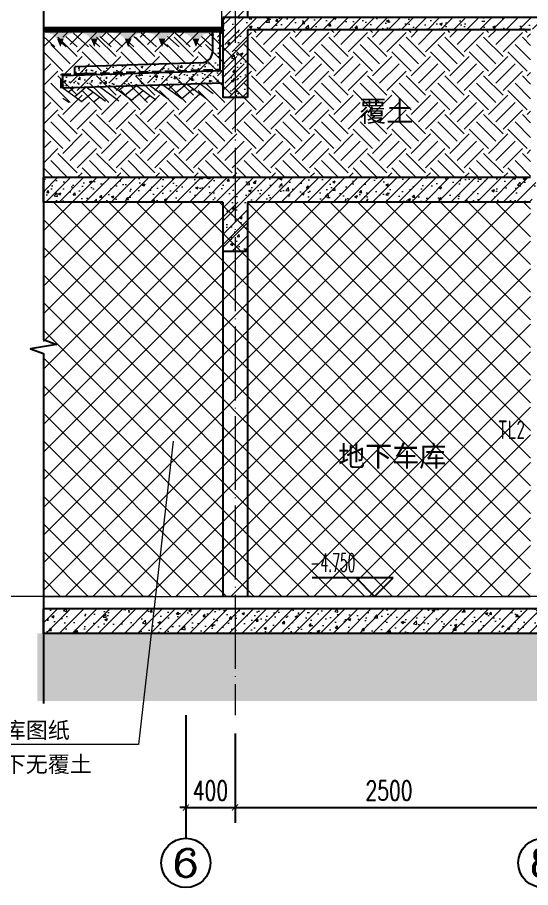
# Model space of a CAD drawing. Extents: x -668857 to 185752, y -270966 to 286822.
# Drawn here: x 32777 to 36945, y 197836 to 204900 of the extents above; entities that cross this region are included whole.
import ezdxf
from ezdxf.enums import TextEntityAlignment as Align

# ---------------------------------------------------------------- set-up
doc = ezdxf.new("R2010")
doc.units = 0
doc.header["$LTSCALE"] = 1000
doc.linetypes.add('DASH', pattern=[0.35, 0.25, -0.1])
doc.linetypes.add('DOTE', pattern=[2.42, 2, -0.2, 0.02, -0.2])
doc.layers.get('0').update_dxf_attribs({"linetype": 'CONTINUOUS'})
doc.layers.get('DEFPOINTS').update_dxf_attribs({"linetype": 'CONTINUOUS'})
for name, color, linetype in [('A-AXIS_TEXT', 7, 'CONTINUOUS'), ('AXIS', 3, 'CONTINUOUS'), ('COLUMN', 4, 'CONTINUOUS'), ('DIM_ELEV', 3, 'CONTINUOUS'), ('DIM_SYMB', 3, 'CONTINUOUS'), ('PUB_TEXT', 2, 'CONTINUOUS'), ('TEXT', 2, 'CONTINUOUS'), ('WALL', 5, 'CONTINUOUS'), ('看线', 251, 'CONTINUOUS')]:
    doc.layers.add(name, color=color, linetype=linetype)
for name, color, linetype, lineweight in [('AXIS_TEXT', 7, 'CONTINUOUS', 20), ('DOTE', 19, 'DOTE', 9), ('HS-A-轮廓线-地下室', 3, 'DASH', 18), ('PUB_HATCH', 8, 'CONTINUOUS', 9), ('内粉刷', 37, 'CONTINUOUS', 9), ('填充', 251, 'CONTINUOUS', 5), ('立面-中轮廓线', 30, 'CONTINUOUS', 35), ('粉刷', 251, 'CONTINUOUS', 9)]:
    doc.layers.add(name, color=color, linetype=linetype, lineweight=lineweight)
doc.styles.add('_TCH_AXIS', font='COMPLEX', dxfattribs={"bigfont": 'GBCBIG'})
doc.styles.add('_TCH_DIM', font='SIMPLEX.shx', dxfattribs={"width": 0.7, "bigfont": 'GBCBIG.shx'})
doc.styles.add('_TCH_DIM_T3', font='SIMPLEX', dxfattribs={"width": 0.705882, "bigfont": 'GBCBIG'})
doc.styles.add('COMPLEX', font='COMPLEX')
doc.styles.add('TSSD_REIN', font='tssdeng.shx', dxfattribs={"width": 0.7, "height": 300, "bigfont": 'tssdchn.shx'})
doc.styles.add('黑体', font='simhei.ttf')
doc.dimstyles.new('_TCH_ARCH&&50', dxfattribs={"dimtxt": 157.5, "dimasz": 50, "dimexe": 125, "dimexo": 150, "dimgap": 58.75, "dimtad": 1, "dimdec": 0, "dimzin": 0, "dimdsep": 46, "dimtxsty": '_TCH_DIM_T3', "dimblk": 'ARCHTICK', "dimcen": 0.09, "dimclrt": 7, "dimazin": 0, "dimtfac": 1, "dimtdec": 0, "dimtix": 1, "dimtmove": 2, "dimatfit": 3, "dimldrblk": 'ARCHTICK', "dimfxl": 1, "dimtolj": 1, "dimtzin": 0, "dimarcsym": 0})
pattern_1 = [(50, (28072.99, 249033.25), (143.452037, -12.550427), [15, -165]), (355, (28072.99, 249033.25), (-27.750267, 150.438427), [12, -132]), (100.4514, (28084.94, 249032.2), (115.701876, 137.88791), [12.74804, -140.22842]), (46.1842, (28072.99, 249073.25), (213.44821, -33.1038), [22.5, -247.5]), (96.6356, (28090.77, 249070.5), (186.93254, 194.82357), [19.12206, -210.3426]), (351.1842, (28072.99, 249073.25), (186.93239, 194.82372), [18, -198]), (21, (28092.99, 249063.25), (119.38141, -80.52378), [15, -165]), (326, (28092.99, 249063.25), (48.663066, 145.03001), [12, -132]), (71.4514, (28102.93, 249056.54), (168.044526, 64.5061), [12.74804, -140.22842]), (37.5, (28072.986, 249033.25), (2.431971, 66.578771), [0, -130.4, 0, -134, 0, -132.5]), (7.5, (28072.986, 249033.25), (52.613907, 78.882342), [0, -76.4, 0, -127.4, 0, -50.5]), (327.5, (28028.386, 249033.25), (106.764487, -4.510974), [0, -50, 0, -156, 0, -207]), (317.5, (28008.39, 249033.25), (116.637234, 20.020996), [0, -65, 0, -103.6, 0, -147])]
pattern_2 = [(45, (-373442.59, 241258.53), (-53.033009, 53.033009), []), (50, (-373442.59, 241258.53), (215.178055, -18.82564), [22.5, -247.5]), (355, (-373442.6, 241258.53), (-41.6254, 225.65764), [18, -198]), (100.4514, (-373424.66, 241256.96), (173.55281, 206.83186), [19.12206, -210.34263]), (46.1842, (-373442.6, 241318.53), (320.17231, -49.6557), [33.75, -371.25]), (96.6356, (-373415.9, 241314.4), (280.3988, 292.23536), [28.68309, -315.5139]), (351.1842, (-373442.6, 241318.53), (280.39858, 292.23558), [27, -297]), (21, (-373412.59, 241303.53), (179.072116, -120.78567), [22.5, -247.5]), (326, (-373412.6, 241303.53), (72.9946, 217.54501), [18, -198]), (71.4514, (-373397.67, 241293.46), (252.06679, 96.75915), [19.12206, -210.34263]), (37.5, (-373442.59, 241258.53), (3.647957, 99.868156), [0, -195.6, 0, -201, 0, -198.75]), (7.5, (-373442.59, 241258.53), (78.92086, 118.323514), [0, -114.6, 0, -191.1, 0, -75.75]), (327.5, (-373509.49, 241258.53), (160.146731, -6.766462), [0, -75, 0, -234, 0, -310.5]), (317.5, (-373539.49, 241258.53), (174.95585, 30.031495), [0, -97.5, 0, -155.4, 0, -220.5])]

# ---------------------------------------------------------------- blocks, each defined once
blk = doc.blocks.new('$LINEPAT$素土夯实')
at = {"color": 0}
for p, q in [((0, -210), (210, 0)), ((120, -300), (420, 0)), ((420, 0), (608, -188)), ((495, -300), (795, 0)), ((615, 0), (705, -90)), ((315, -105), (502, -293)), ((210, -210), (300, -300)), ((705, -300), (795, -210))]:
    blk.add_line(p, q, dxfattribs=at)
blk = doc.blocks.new('$LinePat$自然土壤')
at = {"color": 0}
for p, q in [((0, -90), (71, -19)), ((0, -300), (211, -89)), ((420, -300), (630, -90)), ((210, -300), (286, -224))]:
    blk.add_line(p, q, dxfattribs=at)
for points in [[(0, 0), (630, 0), (168, -45), (462, -45)], [(168, -45), (462, -45), (252, -132), (378, -132)], [(252, -132), (378, -132), (315, -300)]]:
    blk.add_solid(points, dxfattribs=at)
blk = doc.blocks.new('sanshui')
at = {"layer": '粉刷'}
h = blk.add_hatch(dxfattribs=at)
h.set_pattern_fill('混凝土', color=256, scale=20)
h.set_pattern_definition(pattern_1)
edge = h.paths.add_edge_path()
edge.add_line((346317.8, 427329.6), (346257.8, 427329.6))
edge.add_line((346257.8, 427329.6), (346257.8, 427160.3))
edge.add_arc((346157.8, 427160.3), 100, 271.71836, 360, ccw=False)
edge.add_line((346160.8, 427060.3), (345137.8, 427029.6))
edge.add_line((345137.8, 427029.6), (345137.8, 426969.6))
edge.add_line((345137.8, 426969.6), (346317.8, 427005))
edge.add_line((346317.8, 427005), (346317.8, 427329.6))
h = blk.add_hatch(dxfattribs=at)
h.set_pattern_fill('混凝土', color=256, scale=20)
h.set_pattern_definition(pattern_1)
h.paths.add_polyline_path([(346337.8, 426895.6), (346337.8, 426995.6), (345037.8, 426956.6), (345037.8, 426856.6)])
at = {"layer": 'COLUMN'}
for p, q in [((346257.8, 427329.6), (346317.8, 427329.6)), ((346257.8, 427160.3), (346257.8, 427329.6)), ((346317.8, 426995), (346317.8, 427329.6)), ((346160.8, 427060.3), (345137.8, 427029.6)), ((346338.1, 426995.6), (345037.8, 426956.6)), ((345137.8, 426959.6), (345137.8, 427029.6)), ((345037.8, 426856.6), (345037.8, 426956.6)), ((346338.1, 426895.6), (345037.8, 426856.6))]:
    blk.add_line(p, q, dxfattribs=at)
blk.add_arc((346157.8, 427160.3), 100, 271.71836, 0, dxfattribs=at)
at = {"layer": '立面-中轮廓线', "linetype": 'DASH', "ltscale": 0.3}
blk.add_lwpolyline([(345027.8, 426856.6), (345027.8, 426966.3), (346317.8, 427005)], dxfattribs=at)
at = {"layer": '粉刷'}
blk.add_line((344881.5, 427329.6), (346257.8, 427329.6), dxfattribs=at)
at = {"layer": '粉刷', "yscale": 0.4, "zscale": 0.4}
for name, p, xscale, rotation in [('$LinePat$自然土壤', (345156.8, 427309.6), -0.4369306507241237, 359.9999999999903), ('$LinePat$自然土壤', (345432, 427309.6), -0.4369306507241237, 359.9999999999903), ('$LinePat$自然土壤', (345707.3, 427309.6), -0.4369306507241237, 359.9999999999903), ('$LinePat$自然土壤', (345982.6, 427309.6), -0.4369306507241237, 359.9999999999903), ('$LinePat$自然土壤', (346257.8, 427309.6), -0.4369306507241237, 359.9999999999903), ('$LINEPAT$素土夯实', (345444.5, 426868.8), -0.5117605352322558, 1.718358001643932), ('$LINEPAT$素土夯实', (345851.2, 426881), -0.5117605352322558, 1.718358001643932), ('$LINEPAT$素土夯实', (346257.8, 426893.2), -0.5117605352322558, 1.718358001643932)]:
    blk.add_blockref(name, p, dxfattribs=dict(at, xscale=xscale, rotation=rotation))
blk = doc.blocks.new('_ArchTick')
at = {"color": 0, "linetype": 'ByBlock', "const_width": 0.15}
blk.add_lwpolyline([(-0.5, -0.5), (0.5, 0.5)], dxfattribs=at)
blk = doc.blocks.new('*D391')
at = {"layer": 'AXIS', "color": 0, "lineweight": -2, "transparency": 16777216}
for p, q in [((34545.2, 199085.6), (34545.2, 198360.6)), ((37045.2, 199085.6), (37045.2, 198360.6)), ((34545.2, 198485.6), (37045.2, 198485.6))]:
    blk.add_line(p, q, dxfattribs=at)
at = {"layer": 'DEFPOINTS', "color": 0, "transparency": 16777216}
for p in [(34545.2, 199235.6), (37045.2, 199235.6), (37045.2, 198485.6)]:
    blk.add_point(p, dxfattribs=at)
at = {"layer": 'AXIS', "color": 0, "lineweight": -2, "transparency": 16777216, "xscale": 50, "yscale": 50, "zscale": 50, "rotation": 180}
blk.add_blockref('_ArchTick', (34545.2, 198485.6), dxfattribs=at)
at = {"layer": 'AXIS', "color": 0, "lineweight": -2, "transparency": 16777216, "xscale": 50, "yscale": 50, "zscale": 50}
blk.add_blockref('_ArchTick', (37045.2, 198485.6), dxfattribs=at)
at = {"layer": 'AXIS', "color": 7, "transparency": 16777216, "insert": (35795.2, 198623.1), "char_height": 157.5, "attachment_point": 5, "style": '_TCH_DIM_T3'}
blk.add_mtext('\\A1;2500', dxfattribs=at)
blk = doc.blocks.new('*D392')
at = {"layer": 'AXIS', "color": 0, "lineweight": -2, "transparency": 16777216}
for p, q in [((34145.2, 199085.6), (34145.2, 198360.6)), ((34545.2, 199085.6), (34545.2, 198360.6)), ((34145.2, 198485.6), (34095.2, 198485.6)), ((34145.2, 198485.6), (34545.2, 198485.6)), ((34545.2, 198485.6), (34595.2, 198485.6))]:
    blk.add_line(p, q, dxfattribs=at)
at = {"layer": 'DEFPOINTS', "color": 0, "transparency": 16777216}
for p in [(34145.2, 199235.6), (34545.2, 199235.6), (34545.2, 198485.6)]:
    blk.add_point(p, dxfattribs=at)
at = {"layer": 'AXIS', "color": 0, "lineweight": -2, "transparency": 16777216, "xscale": 50, "yscale": 50, "zscale": 50}
blk.add_blockref('_ArchTick', (34145.2, 198485.6), dxfattribs=at)
at = {"layer": 'AXIS', "color": 0, "lineweight": -2, "transparency": 16777216, "xscale": 50, "yscale": 50, "zscale": 50, "rotation": 180}
blk.add_blockref('_ArchTick', (34545.2, 198485.6), dxfattribs=at)
at = {"layer": 'AXIS', "color": 7, "transparency": 16777216, "insert": (34345.2, 198623.1), "char_height": 157.5, "attachment_point": 5, "style": '_TCH_DIM_T3'}
blk.add_mtext('\\A1;400', dxfattribs=at)
blk = doc.blocks.new('_AXISO')
blk.add_circle((0, 0), 0.5)
at = {"layer": 'A-AXIS_TEXT', "style": 'COMPLEX', "width": 1.041667}
blk.add_attdef('A', text='', height=0.56, dxfattribs=at).set_placement((-0.25, -0.28), (0.25, -0.28), align=Align.FIT)

msp = doc.modelspace()

# ---------------------------------------------------------------- hatches: boundary and pattern name
at = {"layer": 'PUB_HATCH'}
h = msp.add_hatch(dxfattribs=at)
h.set_pattern_fill('普通砖', color=256, scale=30, style=0)
h.set_pattern_definition([(45, (-373442.59, 241312.38), (-53.03303, 53.03303), [])])
h.paths.add_polyline_path([(34645.17, 207949.73), (34445.17, 207949.73), (34445.17, 204899.94), (34645.17, 204899.94)])
h = msp.add_hatch(dxfattribs=at)
h.set_pattern_fill('钢筋混凝土', color=256, scale=30, style=0)
h.set_pattern_definition(pattern_2)
h.paths.add_polyline_path([(34645.17, 204799.94), (34445.17, 204899.94), (34445.17, 204249.73), (34645.17, 204249.73)])
h = msp.add_hatch(dxfattribs=at)
h.set_pattern_fill('钢筋混凝土', color=256, scale=30, style=0)
h.set_pattern_definition(pattern_2)
h.paths.add_polyline_path([(37045.6, 204833.27), (37046.46, 204899.94), (34445.17, 204899.94), (34645.17, 204799.94), (36945.17, 204799.94)])
h = msp.add_hatch(dxfattribs=at)
h.set_pattern_fill('钢筋混凝土', color=256, scale=30, style=0)
h.set_pattern_definition(pattern_2)
h.paths.add_polyline_path([(34545.17, 203466.4), (34545.17, 203599.73), (32988.57, 203599.73), (32988.57, 203399.73), (34445.17, 203399.73)])
h = msp.add_hatch(dxfattribs=at)
h.set_pattern_fill('钢筋混凝土', color=256, scale=30, style=0)
h.set_pattern_definition(pattern_2)
h.paths.add_polyline_path([(37011.92, 203533.07), (36945.25, 203599.73), (34545.17, 203599.73), (34545.17, 203466.4), (34645.17, 203399.73), (36945.26, 203399.73)])
h = msp.add_hatch(dxfattribs=at)
h.set_pattern_fill('钢筋混凝土', color=256, scale=30, style=0)
h.set_pattern_definition(pattern_2)
h.paths.add_polyline_path([(34545.17, 203466.4), (34445.17, 203399.73), (34445.17, 202999.82), (34645.17, 202999.82), (34645.17, 203399.73)])
h = msp.add_hatch(dxfattribs=at)
h.set_pattern_fill('钢筋混凝土', color=256, scale=30, style=0)
h.set_pattern_definition(pattern_2)
h.paths.add_polyline_path([(37045.17, 199899.73), (37045.17, 200099.73), (32988.57, 200099.73), (32988.57, 199899.73)])
at = {"layer": '填充'}
h = msp.add_hatch(dxfattribs=at)
h.set_pattern_fill('EARTH', color=250, scale=70, angle=45, style=0)
h.set_pattern_definition([(45, (-762881.15, -181664.53), (0, 314.308964), [222.25, -222.25]), (45, (-762940.08, -181605.6), (0, 314.308964), [222.25, -222.25]), (45, (-762999.01, -181546.66), (0, 314.308964), [222.25, -222.25]), (135, (-762999.01, -181507.37), (-314.308964, 0), [222.25, -222.25]), (135, (-762940.08, -181448.44), (-314.308964, 0), [222.25, -222.25]), (135, (-762881.15, -181389.5), (-314.308964, 0), [222.25, -222.25])])
edge = h.paths.add_edge_path()
edge.add_line((32988.96, 204799.72), (32988.18, 203599.73))
edge.add_line((32988.57, 203599.73), (36945.21, 203602.23))
edge.add_line((36945.21, 203602.23), (36945.21, 204797.44))
edge.add_line((36945.21, 204797.44), (32988.57, 204799.72))
h = msp.add_hatch(dxfattribs=at)
h.set_pattern_fill('ANSI37', color=196, scale=100, style=0)
h.set_pattern_definition([(45, (45045.17, 210059.77), (-112.2532, 112.2532), []), (135, (45045.17, 210059.77), (-112.2532, -112.2532), [])])
h.paths.add_polyline_path([(32988.57, 203399.73), (32988.57, 200199.73), (36945.16, 200199.52), (36945.16, 203399.73), (34645.17, 203399.73)])
h = msp.add_hatch(dxfattribs=at)
h.set_pattern_fill('EARTH', color=250, scale=50, angle=45, style=0)
h.set_pattern_definition([(45, (-118649.92, 336983.8), (0, 224.5064), [158.75, -158.75]), (45, (-118692.01, 337025.9), (0, 224.5064), [158.75, -158.75]), (45, (-118734.1, 337068), (0, 224.5064), [158.75, -158.75]), (135, (-118734.1, 337096.06), (-224.5064, 0), [158.75, -158.75]), (135, (-118692.01, 337138.15), (-224.5064, 0), [158.75, -158.75]), (135, (-118649.92, 337180.25), (-224.5064, 0), [158.75, -158.75])])
h.paths.add_polyline_path([(48117.35, 199349.84), (48117.35, 199900.09), (32938.5, 199900.09), (32938.5, 199349.84)])

# ---------------------------------------------------------------- linework, layer by layer
at = {"layer": 'AXIS'}
msp.add_line((34145.23, 199235.64), (34145.23, 198235.64), dxfattribs=at)
at = {"layer": 'DIM_ELEV'}
for p, q in [((35827.85, 200349.73), (35171.85, 200349.73)), ((35677.85, 200199.73), (35527.85, 200349.73)), ((35677.85, 200199.73), (35827.85, 200349.73))]:
    msp.add_line(p, q, dxfattribs=at)
at = {"layer": 'DIM_SYMB'}
msp.add_lwpolyline([(32988.57, 205124.08), (32988.57, 202283.79), (33093.57, 202245.57), (32883.57, 202208.54), (32988.57, 202171.29), (32988.57, 199330.99)], dxfattribs=at)
at = {"layer": 'DOTE', "linetype": 'DOTE', "ltscale": 0.3}
msp.add_line((34545.17, 209649.77), (34545.17, 199235.64), dxfattribs=at)
at = {"layer": 'DOTE', "linetype": 'DOTE'}
msp.add_line((48397.35, 200199.73), (32670.57, 200199.73), dxfattribs=at)
at = {"layer": 'HS-A-轮廓线-地下室', "color": 4, "linetype": 'ByBlock'}
for p, q in [((34043.17, 201460.09), (33760.56, 198996.64)), ((34043.17, 201460.09), (33760.56, 198996.64)), ((34043.17, 201460.09), (33760.56, 198996.64)), ((34043.17, 201460.09), (33760.56, 198996.64)), ((33760.56, 198996.64), (31589.76, 198996.64))]:
    msp.add_line(p, q, dxfattribs=at)
at = {"layer": 'PUB_HATCH', "color": 215, "true_color": 0xa953a0}
msp.add_lwpolyline([(34435.54, 208699.78), (34435.16, 208239.78), (34435.16, 208239.77), (34435.17, 204799.77)], dxfattribs=at)
at = {"layer": 'WALL'}
for p, q in [((34645.17, 207949.73), (34645.17, 204899.94)), ((34445.17, 204899.94), (34445.17, 204249.73)), ((37046.46, 204899.94), (34445.17, 204899.94)), ((34645.17, 204799.94), (34645.17, 204249.73)), ((36945.17, 204799.94), (34645.17, 204799.94)), ((34645.17, 204249.73), (34445.17, 204249.73)), ((34545.17, 203599.73), (32988.57, 203599.73)), ((32988.57, 203399.73), (32988.57, 203599.73)), ((36945.25, 203599.73), (34545.17, 203599.73)), ((34445.17, 203399.73), (32988.57, 203399.73)), ((34445.17, 203399.73), (34445.17, 202999.82)), ((36945.26, 203399.73), (34645.17, 203399.73)), ((34645.17, 203399.73), (34645.17, 202999.82)), ((34645.17, 202999.82), (34445.17, 202999.82)), ((37045.17, 200099.73), (32988.57, 200099.73)), ((32988.57, 199899.73), (32988.57, 200099.73)), ((37045.17, 199899.73), (32988.57, 199899.73))]:
    msp.add_line(p, q, dxfattribs=at)
at = {"layer": 'WALL', "color": 1, "const_width": 50}
msp.add_lwpolyline([(34445.17, 204799.73), (32988.57, 204799.73)], dxfattribs=at)
at = {"layer": '内粉刷'}
msp.add_line((32988.57, 200199.73), (36945.1, 200199.73), dxfattribs=at)
at = {"layer": '看线'}
for p, q in [((34445.17, 202999.82), (34445.17, 200199.73)), ((34645.17, 202999.82), (34645.17, 200199.73))]:
    msp.add_line(p, q, dxfattribs=at)

# ---------------------------------------------------------------- block references
msp.add_blockref('sanshui', (-311892.96, -222529.86))
at = {"layer": 'AXIS'}
ref = msp.add_blockref('_AXISO', (34145.23, 198035.64), dxfattribs=dict(at, xscale=400, yscale=400, zscale=400))
ref.add_attrib('A', '6', dxfattribs={"layer": 'AXIS_TEXT', "height": 226.27, "style": '_TCH_AXIS', "width": 1.5}).set_placement((34032.09, 197922.5), (34258.37, 197922.5), align=Align.FIT)
ref = msp.add_blockref('_AXISO', (37045.17, 198035.64), dxfattribs=dict(at, xscale=400, yscale=400, zscale=400))
ref.add_attrib('A', '8', dxfattribs={"layer": 'AXIS_TEXT', "height": 226.27, "style": '_TCH_AXIS', "width": 1.5}).set_placement((36932.03, 197922.5), (37158.3, 197922.5), align=Align.FIT)

# ---------------------------------------------------------------- texts
at = {"layer": 'PUB_TEXT'}
for s, p in [('覆土', (35553.64, 204054.04)), ('地下车库', (35382.13, 201254.04))]:
    msp.add_text(s, height=168.794, dxfattribs=at).set_placement(p)
at = {"layer": 'PUB_TEXT', "style": '_TCH_DIM', "width": 0.494118}
msp.add_text('-4.750', height=148.75, dxfattribs=at).set_placement((35156.85, 200399.78))
at = {"layer": 'PUB_TEXT', "linetype": 'ByBlock', "style": '黑体'}
for s, p in [('阴影部分详地库图纸', (31589.76, 199047.43)), ('非人防区主楼下无覆土', (31589.76, 198771.59))]:
    msp.add_text(s, height=131.435, dxfattribs=at).set_placement(p)
at = {"layer": 'TEXT', "color": 230, "style": 'TSSD_REIN', "width": 0.7}
msp.add_text('TL2', height=150, dxfattribs=at).set_placement((36679.55, 201477.39))

# ---------------------------------------------------------------- dimensions: what is measured, and where the dimension line sits
at = {"layer": 'AXIS'}
for p1, p2, picture, middle in [((34145.23, 199235.64), (34545.17, 199235.64), '*D392', (34345.2, 198623.14)), ((34545.17, 199235.64), (37045.17, 199235.64), '*D391', (35795.17, 198623.14))]:
    dim = msp.add_aligned_dim(p1=p1, p2=p2, distance=-750, dimstyle='_TCH_ARCH&&50', dxfattribs=at)
    dim.commit()
    dim.dimension.update_dxf_attribs({"geometry": picture, "text_midpoint": middle})

doc.saveas('drawing.dxf')
